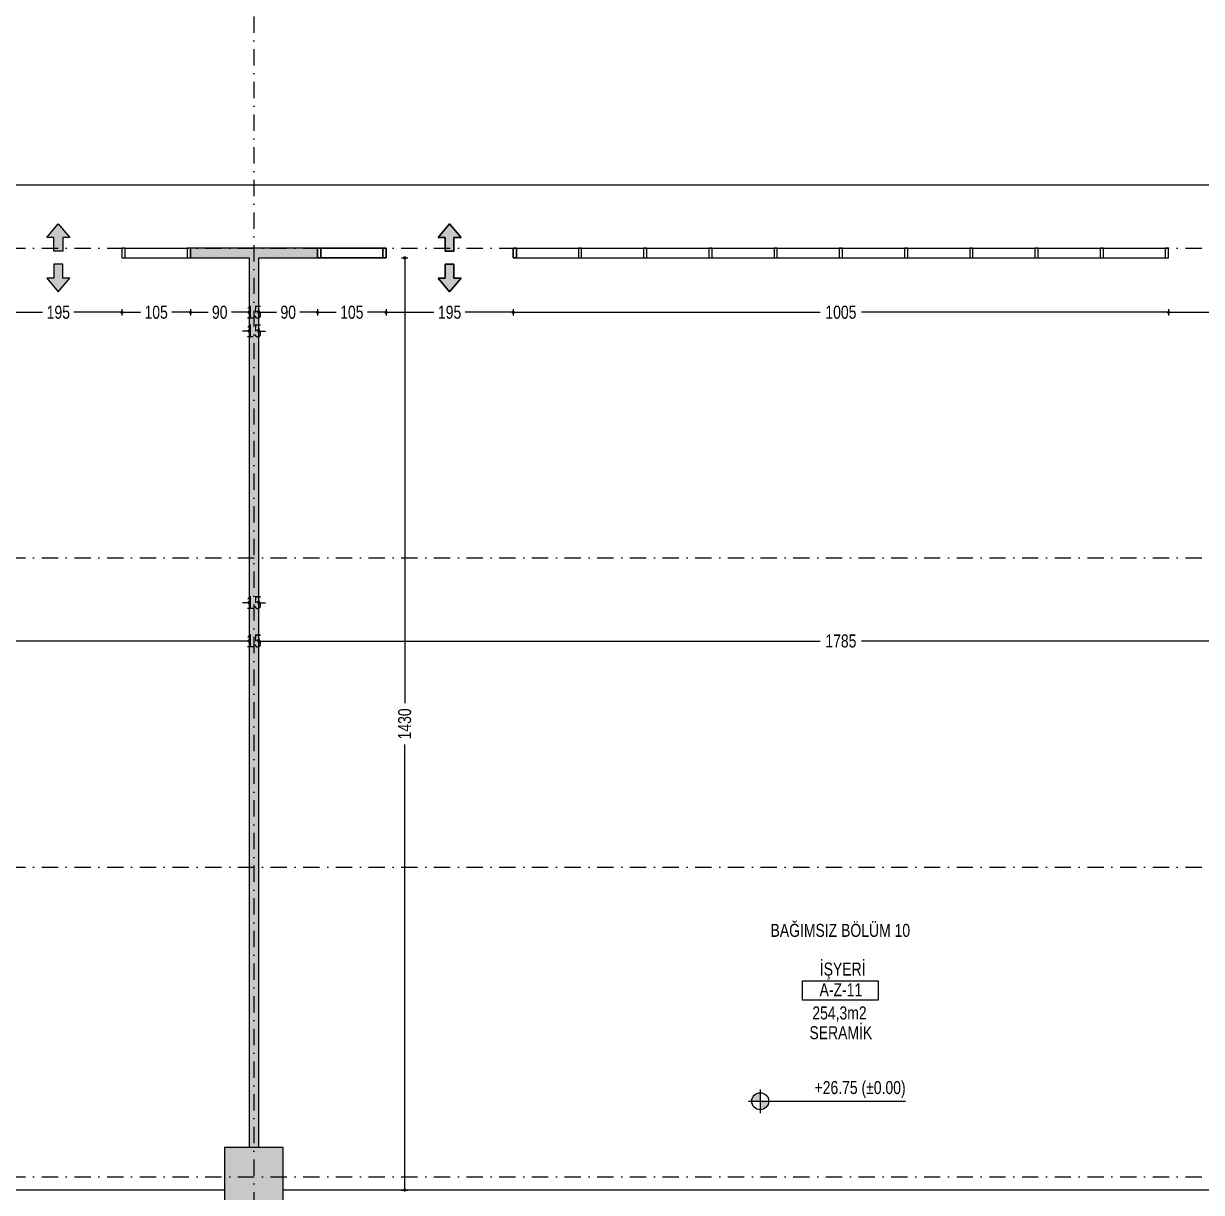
# Model space of a CAD drawing. Header units: centimetres. Extents: x 26569 to 160723, y -3143 to 14565.
# Drawn here: x 66726 to 68532, y 1540 to 3333 of the extents above; entities that cross this region are included whole.
import ezdxf
from ezdxf.enums import TextEntityAlignment as Align

# ---------------------------------------------------------------- set-up
doc = ezdxf.new("R2010")
doc.units = ezdxf.units.CM
doc.header["$LTSCALE"] = 100
doc.linetypes.add('DASHDOT2', pattern=[0.5, 0.25, -0.125, 0, -0.125])
for name, color, linetype in [('A-ANNO-DIMS', 187, 'Continuous'), ('A-ANNO-GRID', 155, 'DASHDOT2'), ('A-ANNO-IDEN', 50, 'Continuous'), ('A-ANNO-TEXT', 50, 'Continuous'), ('A-ELEV-01', 255, 'Continuous'), ('A-GLAZ-FRME', 12, 'Continuous'), ('A-GLAZ-FULL', 130, 'Continuous'), ('A-GLAZ-SILL', 8, 'Continuous'), ('A-WALL', 134, 'Continuous'), ('A-WALL-HTCH', 8, 'Continuous'), ('S-CONC', 5, 'Continuous'), ('S-HTCH', 8, 'Continuous')]:
    doc.layers.add(name, color=color, linetype=linetype)
doc.styles.add('Fields_100', font='act_simplex.shx', dxfattribs={"width": 0.8, "height": 20})
doc.dimstyles.new('FIELDS_100', dxfattribs={"dimscale": 0, "dimtxt": 20, "dimasz": 5, "dimexe": 5, "dimexo": 5, "dimgap": 5, "dimtad": 0, "dimdec": 0, "dimzin": 0, "dimdsep": 46, "dimtxsty": 'Fields_100', "dimblk": 'DOT', "dimcen": 0.09, "dimclrt": 50, "dimadec": 0, "dimazin": 0, "dimtfac": 1, "dimtdec": 0, "dimtix": 1, "dimtofl": 0, "dimtmove": 1, "dimatfit": 3, "dimfxl": 5, "dimfxlon": 1, "dimtolj": 1, "dimtzin": 0, "dimarcsym": 0})

# ---------------------------------------------------------------- blocks, each defined once
blk = doc.blocks.new('Mahal kutusu_100')
at = {"color": 0}
blk.add_lwpolyline([(-58, 30), (58, 30), (58, 0), (-58, 0)], close=True, dxfattribs=at)
at = {"color": 0, "style": 'Fields_100', "width": 0.8}
for tag, p in [('MAHAL', (3.6, 37.9)), ('KOD', (0.9, 6.2)), ('ALAN', (-1.3, -29.4)), ('KAPLAMA', (0.8, -59.7))]:
    blk.add_attdef(tag, text='', height=20, dxfattribs=at).set_placement(p, align=Align.CENTER)
blk = doc.blocks.new('_Dot')
at = {"color": 0, "linetype": 'ByBlock', "lineweight": -2}
blk.add_line((-0.5, 0), (-1, 0), dxfattribs=at)
at = {"color": 0, "linetype": 'ByBlock', "const_width": 0.5}
blk.add_lwpolyline([(-0.25, 0, 1), (0.25, 0, 1)], format="xyb", close=True, dxfattribs=at)
blk = doc.blocks.new('*D386')
at = {"layer": 'A-ANNO-DIMS', "color": 0, "lineweight": -2, "transparency": 16777216}
for p, q in [((67067, 2861.3), (67062, 2861.3)), ((67072, 2866.3), (67072, 2856.3)), ((67087, 2866.3), (67087, 2856.3)), ((67092, 2861.3), (67097, 2861.3))]:
    blk.add_line(p, q, dxfattribs=at)
at = {"layer": 'DEFPOINTS', "color": 0, "transparency": 16777216}
for p in [(67072, 2973.6), (67087, 2973.6), (67087, 2861.3)]:
    blk.add_point(p, dxfattribs=at)
at = {"layer": 'A-ANNO-DIMS', "color": 0, "lineweight": -2, "transparency": 16777216, "xscale": 5, "yscale": 5, "zscale": 5}
blk.add_blockref('_Dot', (67072, 2861.3), dxfattribs=at)
at = {"layer": 'A-ANNO-DIMS', "color": 0, "lineweight": -2, "transparency": 16777216, "xscale": 5, "yscale": 5, "zscale": 5, "rotation": 180}
blk.add_blockref('_Dot', (67087, 2861.3), dxfattribs=at)
at = {"layer": 'A-ANNO-DIMS', "color": 50, "transparency": 16777216, "insert": (67079.5, 2861.3), "char_height": 20, "attachment_point": 5, "style": 'Fields_100'}
blk.add_mtext('\\A1;15', dxfattribs=at)
blk = doc.blocks.new('*D149')
at = {"layer": 'A-ANNO-DIMS', "color": 0, "lineweight": -2, "transparency": 16777216}
for p, q in [((67305.6, 2973.6), (67315.6, 2973.6)), ((67310.6, 2968.6), (67310.6, 2290.3)), ((67310.6, 1548.6), (67310.6, 2226.9)), ((67305.6, 1543.6), (67315.6, 1543.6))]:
    blk.add_line(p, q, dxfattribs=at)
at = {"layer": 'DEFPOINTS', "color": 0, "transparency": 16777216}
for p in [(67087, 2973.6), (67310.6, 2973.6), (67087, 1543.6)]:
    blk.add_point(p, dxfattribs=at)
at = {"layer": 'A-ANNO-DIMS', "color": 0, "lineweight": -2, "transparency": 16777216, "xscale": 5, "yscale": 5, "zscale": 5}
for p, rotation in [((67310.6, 2973.6), 90), ((67310.6, 1543.6), 270)]:
    blk.add_blockref('_Dot', p, dxfattribs=dict(at, rotation=rotation))
at = {"layer": 'A-ANNO-DIMS', "color": 50, "transparency": 16777216, "insert": (67310.6, 2258.6), "char_height": 20, "attachment_point": 5, "rotation": 90, "style": 'Fields_100'}
blk.add_mtext('\\A1;1430', dxfattribs=at)
blk = doc.blocks.new('*D374')
at = {"layer": 'A-ANNO-DIMS', "color": 0, "lineweight": -2, "transparency": 16777216}
for p, q in [((58072, 3079.9), (58072, 3089.9)), ((70699.5, 3079.9), (70699.5, 3089.9)), ((58077, 3084.9), (64346.4, 3084.9)), ((70694.5, 3084.9), (64425, 3084.9))]:
    blk.add_line(p, q, dxfattribs=at)
at = {"layer": 'DEFPOINTS', "color": 0, "transparency": 16777216}
for p in [(70699.5, 3084.9), (58072, 2988.6), (70699.5, 2988.6)]:
    blk.add_point(p, dxfattribs=at)
at = {"layer": 'A-ANNO-DIMS', "color": 0, "lineweight": -2, "transparency": 16777216, "xscale": 5, "yscale": 5, "zscale": 5, "rotation": 180}
blk.add_blockref('_Dot', (58072, 3084.9), dxfattribs=at)
at = {"layer": 'A-ANNO-DIMS', "color": 0, "lineweight": -2, "transparency": 16777216, "xscale": 5, "yscale": 5, "zscale": 5}
blk.add_blockref('_Dot', (70699.5, 3084.9), dxfattribs=at)
at = {"layer": 'A-ANNO-DIMS', "color": 50, "transparency": 16777216, "insert": (64385.7, 3084.9), "char_height": 20, "attachment_point": 5, "style": 'Fields_100'}
blk.add_mtext('\\A1;12628', dxfattribs=at)
blk = doc.blocks.new('*D313')
at = {"layer": 'A-ANNO-DIMS', "color": 0, "lineweight": -2, "transparency": 16777216}
for p, q in [((65354.5, 1514.5), (65354.5, 1504.5)), ((65359.5, 1509.5), (66183.1, 1509.5)), ((67067, 1509.5), (66243.4, 1509.5)), ((67072, 1514.5), (67072, 1504.5))]:
    blk.add_line(p, q, dxfattribs=at)
at = {"layer": 'DEFPOINTS', "color": 0, "transparency": 16777216}
for p in [(67072, 2973.6), (65354.5, 1593.6), (67072, 1509.5)]:
    blk.add_point(p, dxfattribs=at)
at = {"layer": 'A-ANNO-DIMS', "color": 0, "lineweight": -2, "transparency": 16777216, "xscale": 5, "yscale": 5, "zscale": 5, "rotation": 180}
blk.add_blockref('_Dot', (65354.5, 1509.5), dxfattribs=at)
at = {"layer": 'A-ANNO-DIMS', "color": 0, "lineweight": -2, "transparency": 16777216, "xscale": 5, "yscale": 5, "zscale": 5}
blk.add_blockref('_Dot', (67072, 1509.5), dxfattribs=at)
at = {"layer": 'A-ANNO-DIMS', "color": 50, "transparency": 16777216, "insert": (66213.2, 1509.5), "char_height": 20, "attachment_point": 5, "style": 'Fields_100'}
blk.add_mtext('\\A1;1718', dxfattribs=at)
blk = doc.blocks.new('*D82')
at = {"layer": 'A-ANNO-DIMS', "color": 0, "lineweight": -2, "transparency": 16777216}
for p, q in [((67067, 2444.5), (67062, 2444.5)), ((67072, 2449.5), (67072, 2439.5)), ((67087, 2449.5), (67087, 2439.5)), ((67092, 2444.5), (67097, 2444.5))]:
    blk.add_line(p, q, dxfattribs=at)
at = {"layer": 'DEFPOINTS', "color": 0, "transparency": 16777216}
for p in [(67072, 2973.6), (67087, 2973.6), (67087, 2444.5)]:
    blk.add_point(p, dxfattribs=at)
at = {"layer": 'A-ANNO-DIMS', "color": 0, "lineweight": -2, "transparency": 16777216, "xscale": 5, "yscale": 5, "zscale": 5}
blk.add_blockref('_Dot', (67072, 2444.5), dxfattribs=at)
at = {"layer": 'A-ANNO-DIMS', "color": 0, "lineweight": -2, "transparency": 16777216, "xscale": 5, "yscale": 5, "zscale": 5, "rotation": 180}
blk.add_blockref('_Dot', (67087, 2444.5), dxfattribs=at)
at = {"layer": 'A-ANNO-DIMS', "color": 50, "transparency": 16777216, "insert": (67079.5, 2444.5), "char_height": 20, "attachment_point": 5, "style": 'Fields_100'}
blk.add_mtext('\\A1;15', dxfattribs=at)
blk = doc.blocks.new('*D98')
at = {"layer": 'A-ANNO-DIMS', "color": 0, "lineweight": -2, "transparency": 16777216}
for p, q in [((65287, 2390.7), (65287, 2380.7)), ((65292, 2385.7), (66147.8, 2385.7)), ((67067, 2385.7), (66211.1, 2385.7)), ((67072, 2390.7), (67072, 2380.7))]:
    blk.add_line(p, q, dxfattribs=at)
at = {"layer": 'DEFPOINTS', "color": 0, "transparency": 16777216}
for p in [(67072, 2973.6), (65287, 2528.6), (67072, 2385.7)]:
    blk.add_point(p, dxfattribs=at)
at = {"layer": 'A-ANNO-DIMS', "color": 0, "lineweight": -2, "transparency": 16777216, "xscale": 5, "yscale": 5, "zscale": 5, "rotation": 180}
blk.add_blockref('_Dot', (65287, 2385.7), dxfattribs=at)
at = {"layer": 'A-ANNO-DIMS', "color": 0, "lineweight": -2, "transparency": 16777216, "xscale": 5, "yscale": 5, "zscale": 5}
blk.add_blockref('_Dot', (67072, 2385.7), dxfattribs=at)
at = {"layer": 'A-ANNO-DIMS', "color": 50, "transparency": 16777216, "insert": (66179.5, 2385.7), "char_height": 20, "attachment_point": 5, "style": 'Fields_100'}
blk.add_mtext('\\A1;1785', dxfattribs=at)
blk = doc.blocks.new('*D99')
at = {"layer": 'A-ANNO-DIMS', "color": 0, "lineweight": -2, "transparency": 16777216}
for p, q in [((67067, 2385.7), (67062, 2385.7)), ((67072, 2390.7), (67072, 2380.7)), ((67087, 2390.7), (67087, 2380.7)), ((67092, 2385.7), (67097, 2385.7))]:
    blk.add_line(p, q, dxfattribs=at)
at = {"layer": 'DEFPOINTS', "color": 0, "transparency": 16777216}
for p in [(67072, 2973.6), (67087, 2973.6), (67087, 2385.7)]:
    blk.add_point(p, dxfattribs=at)
at = {"layer": 'A-ANNO-DIMS', "color": 0, "lineweight": -2, "transparency": 16777216, "xscale": 5, "yscale": 5, "zscale": 5}
blk.add_blockref('_Dot', (67072, 2385.7), dxfattribs=at)
at = {"layer": 'A-ANNO-DIMS', "color": 0, "lineweight": -2, "transparency": 16777216, "xscale": 5, "yscale": 5, "zscale": 5, "rotation": 180}
blk.add_blockref('_Dot', (67087, 2385.7), dxfattribs=at)
at = {"layer": 'A-ANNO-DIMS', "color": 50, "transparency": 16777216, "insert": (67079.5, 2385.7), "char_height": 20, "attachment_point": 5, "style": 'Fields_100'}
blk.add_mtext('\\A1;15', dxfattribs=at)
blk = doc.blocks.new('*D100')
at = {"layer": 'A-ANNO-DIMS', "color": 0, "lineweight": -2, "transparency": 16777216}
for p, q in [((67087, 2390.7), (67087, 2380.7)), ((67092, 2385.7), (67947.8, 2385.7)), ((68867, 2385.7), (68011.1, 2385.7)), ((68872, 2390.7), (68872, 2380.7))]:
    blk.add_line(p, q, dxfattribs=at)
at = {"layer": 'DEFPOINTS', "color": 0, "transparency": 16777216}
for p in [(67087, 2973.6), (68872, 2528.6), (68872, 2385.7)]:
    blk.add_point(p, dxfattribs=at)
at = {"layer": 'A-ANNO-DIMS', "color": 0, "lineweight": -2, "transparency": 16777216, "xscale": 5, "yscale": 5, "zscale": 5, "rotation": 180}
blk.add_blockref('_Dot', (67087, 2385.7), dxfattribs=at)
at = {"layer": 'A-ANNO-DIMS', "color": 0, "lineweight": -2, "transparency": 16777216, "xscale": 5, "yscale": 5, "zscale": 5}
blk.add_blockref('_Dot', (68872, 2385.7), dxfattribs=at)
at = {"layer": 'A-ANNO-DIMS', "color": 50, "transparency": 16777216, "insert": (67979.5, 2385.7), "char_height": 20, "attachment_point": 5, "style": 'Fields_100'}
blk.add_mtext('\\A1;1785', dxfattribs=at)
blk = doc.blocks.new('*D281')
at = {"layer": 'A-ANNO-DIMS', "color": 0, "lineweight": -2, "transparency": 16777216}
for p, q in [((66682, 2895), (66682, 2885)), ((66687, 2890), (66755.4, 2890)), ((66872, 2890), (66803.5, 2890)), ((66877, 2895), (66877, 2885))]:
    blk.add_line(p, q, dxfattribs=at)
at = {"layer": 'DEFPOINTS', "color": 0, "transparency": 16777216}
for p in [(66682, 2973.6), (66877, 2973.6), (66877, 2890)]:
    blk.add_point(p, dxfattribs=at)
at = {"layer": 'A-ANNO-DIMS', "color": 0, "lineweight": -2, "transparency": 16777216, "xscale": 5, "yscale": 5, "zscale": 5, "rotation": 180}
blk.add_blockref('_Dot', (66682, 2890), dxfattribs=at)
at = {"layer": 'A-ANNO-DIMS', "color": 0, "lineweight": -2, "transparency": 16777216, "xscale": 5, "yscale": 5, "zscale": 5}
blk.add_blockref('_Dot', (66877, 2890), dxfattribs=at)
at = {"layer": 'A-ANNO-DIMS', "color": 50, "transparency": 16777216, "insert": (66779.5, 2890), "char_height": 20, "attachment_point": 5, "style": 'Fields_100'}
blk.add_mtext('\\A1;195', dxfattribs=at)
blk = doc.blocks.new('*D282')
at = {"layer": 'A-ANNO-DIMS', "color": 0, "lineweight": -2, "transparency": 16777216}
for p, q in [((66877, 2895), (66877, 2885)), ((66882, 2890), (66905.4, 2890)), ((66977, 2890), (66953.5, 2890)), ((66982, 2895), (66982, 2885))]:
    blk.add_line(p, q, dxfattribs=at)
at = {"layer": 'DEFPOINTS', "color": 0, "transparency": 16777216}
for p in [(66877, 2973.6), (66982, 2973.6), (66982, 2890)]:
    blk.add_point(p, dxfattribs=at)
at = {"layer": 'A-ANNO-DIMS', "color": 0, "lineweight": -2, "transparency": 16777216, "xscale": 5, "yscale": 5, "zscale": 5, "rotation": 180}
blk.add_blockref('_Dot', (66877, 2890), dxfattribs=at)
at = {"layer": 'A-ANNO-DIMS', "color": 0, "lineweight": -2, "transparency": 16777216, "xscale": 5, "yscale": 5, "zscale": 5}
blk.add_blockref('_Dot', (66982, 2890), dxfattribs=at)
at = {"layer": 'A-ANNO-DIMS', "color": 50, "transparency": 16777216, "insert": (66929.5, 2890), "char_height": 20, "attachment_point": 5, "style": 'Fields_100'}
blk.add_mtext('\\A1;105', dxfattribs=at)
blk = doc.blocks.new('*D283')
at = {"layer": 'A-ANNO-DIMS', "color": 0, "lineweight": -2, "transparency": 16777216}
for p, q in [((66982, 2895), (66982, 2885)), ((66987, 2890), (67009, 2890)), ((67067, 2890), (67044.9, 2890)), ((67072, 2895), (67072, 2885))]:
    blk.add_line(p, q, dxfattribs=at)
at = {"layer": 'DEFPOINTS', "color": 0, "transparency": 16777216}
for p in [(66982, 2973.6), (67072, 2973.6), (67072, 2890)]:
    blk.add_point(p, dxfattribs=at)
at = {"layer": 'A-ANNO-DIMS', "color": 0, "lineweight": -2, "transparency": 16777216, "xscale": 5, "yscale": 5, "zscale": 5, "rotation": 180}
blk.add_blockref('_Dot', (66982, 2890), dxfattribs=at)
at = {"layer": 'A-ANNO-DIMS', "color": 0, "lineweight": -2, "transparency": 16777216, "xscale": 5, "yscale": 5, "zscale": 5}
blk.add_blockref('_Dot', (67072, 2890), dxfattribs=at)
at = {"layer": 'A-ANNO-DIMS', "color": 50, "transparency": 16777216, "insert": (67027, 2890), "char_height": 20, "attachment_point": 5, "style": 'Fields_100'}
blk.add_mtext('\\A1;90', dxfattribs=at)
blk = doc.blocks.new('*D284')
at = {"layer": 'A-ANNO-DIMS', "color": 0, "lineweight": -2, "transparency": 16777216}
for p, q in [((67067, 2890), (67062, 2890)), ((67072, 2895), (67072, 2885)), ((67087, 2895), (67087, 2885)), ((67092, 2890), (67097, 2890))]:
    blk.add_line(p, q, dxfattribs=at)
at = {"layer": 'DEFPOINTS', "color": 0, "transparency": 16777216}
for p in [(67072, 2973.6), (67087, 2973.6), (67087, 2890)]:
    blk.add_point(p, dxfattribs=at)
at = {"layer": 'A-ANNO-DIMS', "color": 0, "lineweight": -2, "transparency": 16777216, "xscale": 5, "yscale": 5, "zscale": 5}
blk.add_blockref('_Dot', (67072, 2890), dxfattribs=at)
at = {"layer": 'A-ANNO-DIMS', "color": 0, "lineweight": -2, "transparency": 16777216, "xscale": 5, "yscale": 5, "zscale": 5, "rotation": 180}
blk.add_blockref('_Dot', (67087, 2890), dxfattribs=at)
at = {"layer": 'A-ANNO-DIMS', "color": 50, "transparency": 16777216, "insert": (67079.5, 2890), "char_height": 20, "attachment_point": 5, "style": 'Fields_100'}
blk.add_mtext('\\A1;15', dxfattribs=at)
blk = doc.blocks.new('*D285')
at = {"layer": 'A-ANNO-DIMS', "color": 0, "lineweight": -2, "transparency": 16777216}
for p, q in [((67087, 2895), (67087, 2885)), ((67092, 2890), (67114, 2890)), ((67172, 2890), (67149.9, 2890)), ((67177, 2895), (67177, 2885))]:
    blk.add_line(p, q, dxfattribs=at)
at = {"layer": 'DEFPOINTS', "color": 0, "transparency": 16777216}
for p in [(67087, 2973.6), (67177, 2973.6), (67177, 2890)]:
    blk.add_point(p, dxfattribs=at)
at = {"layer": 'A-ANNO-DIMS', "color": 0, "lineweight": -2, "transparency": 16777216, "xscale": 5, "yscale": 5, "zscale": 5, "rotation": 180}
blk.add_blockref('_Dot', (67087, 2890), dxfattribs=at)
at = {"layer": 'A-ANNO-DIMS', "color": 0, "lineweight": -2, "transparency": 16777216, "xscale": 5, "yscale": 5, "zscale": 5}
blk.add_blockref('_Dot', (67177, 2890), dxfattribs=at)
at = {"layer": 'A-ANNO-DIMS', "color": 50, "transparency": 16777216, "insert": (67132, 2890), "char_height": 20, "attachment_point": 5, "style": 'Fields_100'}
blk.add_mtext('\\A1;90', dxfattribs=at)
blk = doc.blocks.new('*D286')
at = {"layer": 'A-ANNO-DIMS', "color": 0, "lineweight": -2, "transparency": 16777216}
for p, q in [((67177, 2895), (67177, 2885)), ((67182, 2890), (67205.4, 2890)), ((67277, 2890), (67253.5, 2890)), ((67282, 2895), (67282, 2885))]:
    blk.add_line(p, q, dxfattribs=at)
at = {"layer": 'DEFPOINTS', "color": 0, "transparency": 16777216}
for p in [(67177, 2973.6), (67282, 2973.6), (67282, 2890)]:
    blk.add_point(p, dxfattribs=at)
at = {"layer": 'A-ANNO-DIMS', "color": 0, "lineweight": -2, "transparency": 16777216, "xscale": 5, "yscale": 5, "zscale": 5, "rotation": 180}
blk.add_blockref('_Dot', (67177, 2890), dxfattribs=at)
at = {"layer": 'A-ANNO-DIMS', "color": 0, "lineweight": -2, "transparency": 16777216, "xscale": 5, "yscale": 5, "zscale": 5}
blk.add_blockref('_Dot', (67282, 2890), dxfattribs=at)
at = {"layer": 'A-ANNO-DIMS', "color": 50, "transparency": 16777216, "insert": (67229.5, 2890), "char_height": 20, "attachment_point": 5, "style": 'Fields_100'}
blk.add_mtext('\\A1;105', dxfattribs=at)
blk = doc.blocks.new('*D287')
at = {"layer": 'A-ANNO-DIMS', "color": 0, "lineweight": -2, "transparency": 16777216}
for p, q in [((67282, 2895), (67282, 2885)), ((67287, 2890), (67355.4, 2890)), ((67472, 2890), (67403.5, 2890)), ((67477, 2895), (67477, 2885))]:
    blk.add_line(p, q, dxfattribs=at)
at = {"layer": 'DEFPOINTS', "color": 0, "transparency": 16777216}
for p in [(67282, 2973.6), (67477, 2973.6), (67477, 2890)]:
    blk.add_point(p, dxfattribs=at)
at = {"layer": 'A-ANNO-DIMS', "color": 0, "lineweight": -2, "transparency": 16777216, "xscale": 5, "yscale": 5, "zscale": 5, "rotation": 180}
blk.add_blockref('_Dot', (67282, 2890), dxfattribs=at)
at = {"layer": 'A-ANNO-DIMS', "color": 0, "lineweight": -2, "transparency": 16777216, "xscale": 5, "yscale": 5, "zscale": 5}
blk.add_blockref('_Dot', (67477, 2890), dxfattribs=at)
at = {"layer": 'A-ANNO-DIMS', "color": 50, "transparency": 16777216, "insert": (67379.5, 2890), "char_height": 20, "attachment_point": 5, "style": 'Fields_100'}
blk.add_mtext('\\A1;195', dxfattribs=at)
blk = doc.blocks.new('*D288')
at = {"layer": 'A-ANNO-DIMS', "color": 0, "lineweight": -2, "transparency": 16777216}
for p, q in [((67477, 2895), (67477, 2885)), ((67482, 2890), (67947.8, 2890)), ((68477, 2890), (68011.1, 2890)), ((68482, 2895), (68482, 2885))]:
    blk.add_line(p, q, dxfattribs=at)
at = {"layer": 'DEFPOINTS', "color": 0, "transparency": 16777216}
for p in [(67477, 2973.6), (68482, 2973.6), (68482, 2890)]:
    blk.add_point(p, dxfattribs=at)
at = {"layer": 'A-ANNO-DIMS', "color": 0, "lineweight": -2, "transparency": 16777216, "xscale": 5, "yscale": 5, "zscale": 5, "rotation": 180}
blk.add_blockref('_Dot', (67477, 2890), dxfattribs=at)
at = {"layer": 'A-ANNO-DIMS', "color": 0, "lineweight": -2, "transparency": 16777216, "xscale": 5, "yscale": 5, "zscale": 5}
blk.add_blockref('_Dot', (68482, 2890), dxfattribs=at)
at = {"layer": 'A-ANNO-DIMS', "color": 50, "transparency": 16777216, "insert": (67979.5, 2890), "char_height": 20, "attachment_point": 5, "style": 'Fields_100'}
blk.add_mtext('\\A1;1005', dxfattribs=at)
blk = doc.blocks.new('*D289')
at = {"layer": 'A-ANNO-DIMS', "color": 0, "lineweight": -2, "transparency": 16777216}
for p, q in [((68482, 2895), (68482, 2885)), ((68487, 2890), (68555.4, 2890)), ((68672, 2890), (68603.5, 2890)), ((68677, 2895), (68677, 2885))]:
    blk.add_line(p, q, dxfattribs=at)
at = {"layer": 'DEFPOINTS', "color": 0, "transparency": 16777216}
for p in [(68482, 2973.6), (68677, 2973.6), (68677, 2890)]:
    blk.add_point(p, dxfattribs=at)
at = {"layer": 'A-ANNO-DIMS', "color": 0, "lineweight": -2, "transparency": 16777216, "xscale": 5, "yscale": 5, "zscale": 5, "rotation": 180}
blk.add_blockref('_Dot', (68482, 2890), dxfattribs=at)
at = {"layer": 'A-ANNO-DIMS', "color": 0, "lineweight": -2, "transparency": 16777216, "xscale": 5, "yscale": 5, "zscale": 5}
blk.add_blockref('_Dot', (68677, 2890), dxfattribs=at)
at = {"layer": 'A-ANNO-DIMS', "color": 50, "transparency": 16777216, "insert": (68579.5, 2890), "char_height": 20, "attachment_point": 5, "style": 'Fields_100'}
blk.add_mtext('\\A1;195', dxfattribs=at)

msp = doc.modelspace()

# ---------------------------------------------------------------- hatches: boundary and pattern name
at = {"layer": 'A-ANNO-DIMS'}
h = msp.add_hatch(color=256, dxfattribs=at)
h.paths.add_polyline_path([(67855.74, 1692.72, 0.4142136), (67842.74, 1679.72), (67855.74, 1679.72)])
h.paths.add_polyline_path([(67868.74, 1679.72), (67855.74, 1679.72), (67855.74, 1666.72, 0.4142136)])
at = {"layer": 'A-ANNO-TEXT'}
h = msp.add_hatch(color=256, dxfattribs=at)
h.dxf.hatch_style = 1
h.paths.add_polyline_path([(66779.48, 3025.89), (66797.18, 3004.74), (66786.21, 3004.74), (66786.21, 2983.59), (66772.74, 2983.59), (66772.74, 3004.74), (66761.77, 3004.74)])
h = msp.add_hatch(color=256, dxfattribs=at)
h.dxf.hatch_style = 1
h.paths.add_polyline_path([(67379.48, 3025.89), (67361.77, 3004.74), (67372.74, 3004.74), (67372.74, 2983.59), (67386.21, 2983.59), (67386.21, 3004.74), (67397.18, 3004.74)])
h = msp.add_hatch(color=256, dxfattribs=at)
h.dxf.hatch_style = 1
h.paths.add_polyline_path([(67379.48, 3025.89), (67397.18, 3004.74), (67386.21, 3004.74), (67386.21, 2983.59), (67372.74, 2983.59), (67372.74, 3004.74), (67361.77, 3004.74)])
h = msp.add_hatch(color=256, dxfattribs=at)
h.dxf.hatch_style = 1
h.paths.add_polyline_path([(66779.48, 2921.29), (66797.18, 2942.44), (66786.21, 2942.44), (66786.21, 2963.59), (66772.74, 2963.59), (66772.74, 2942.44), (66761.77, 2942.44)])
h = msp.add_hatch(color=256, dxfattribs=at)
h.dxf.hatch_style = 1
h.paths.add_polyline_path([(67379.48, 2921.29), (67361.77, 2942.44), (67372.74, 2942.44), (67372.74, 2963.59), (67386.21, 2963.59), (67386.21, 2942.44), (67397.18, 2942.44)])
h = msp.add_hatch(color=256, dxfattribs=at)
h.dxf.hatch_style = 1
h.paths.add_polyline_path([(67379.48, 2921.29), (67397.18, 2942.44), (67386.21, 2942.44), (67386.21, 2963.59), (67372.74, 2963.59), (67372.74, 2942.44), (67361.77, 2942.44)])
at = {"layer": 'A-WALL-HTCH'}
h = msp.add_hatch(dxfattribs=at)
h.set_pattern_fill('DASH', color=256)
h.set_pattern_definition([(0, (54444.2896, 54361.0323), (3.175, 3.175), [3.175, -3.175])])
h.paths.add_polyline_path([(67176.98, 2973.59), (67176.98, 2988.59), (66981.98, 2988.59), (66981.98, 2973.59), (67071.98, 2973.59), (67071.98, 1608.59), (67086.98, 1608.59), (67086.98, 2973.59)])
at = {"layer": 'S-HTCH'}
h = msp.add_hatch(dxfattribs=at)
h.set_pattern_fill('ANSI33', color=256)
h.set_pattern_definition([(45, (47244.2896, 5721.5606), (-4.490128, 4.490128), []), (45, (47248.78, 5721.5606), (-4.490128, 4.490128), [3.175, -1.5875])])
h.paths.add_polyline_path([(63434.48, 1518.59), (63524.48, 1518.59), (63524.48, 1608.59), (63434.48, 1608.59)])
h.paths.add_polyline_path([(63434.48, 7218.59), (63524.48, 7218.59), (63524.48, 7308.59), (63434.48, 7308.59)])
h.paths.add_polyline_path([(61634.48, 1518.59), (61724.48, 1518.59), (61724.48, 1608.59), (61634.48, 1608.59)])
h.paths.add_polyline_path([(58034.48, 1518.59), (58124.48, 1518.59), (58124.48, 1608.59), (58034.48, 1608.59)])
h.paths.add_polyline_path([(61634.48, 7218.59), (61724.48, 7218.59), (61724.48, 7308.59), (61634.48, 7308.59)])
h.paths.add_polyline_path([(58034.48, 7218.59), (58124.48, 7218.59), (58124.48, 7308.59), (58034.48, 7308.59)])
h.paths.add_polyline_path([(63434.48, 3418.59), (63524.48, 3418.59), (63524.48, 3508.59), (63434.48, 3508.59)])
h.paths.add_polyline_path([(63434.48, 5318.59), (63524.48, 5318.59), (63524.48, 5408.59), (63434.48, 5408.59)])
h.paths.add_polyline_path([(61634.48, 3418.59), (61724.48, 3418.59), (61724.48, 3508.59), (61634.48, 3508.59)])
h.paths.add_polyline_path([(58034.48, 3418.59), (58124.48, 3418.59), (58124.48, 3508.59), (58034.48, 3508.59)])
h.paths.add_polyline_path([(61634.48, 5318.59), (61724.48, 5318.59), (61724.48, 5408.59), (61634.48, 5408.59)])
h.paths.add_polyline_path([(58034.48, 5318.59), (58124.48, 5318.59), (58124.48, 5408.59), (58034.48, 5408.59)])
h.paths.add_polyline_path([(68834.48, 3418.59), (68924.48, 3418.59), (68924.48, 3508.59), (68834.48, 3508.59)])
h.paths.add_polyline_path([(68834.48, 5318.59), (68924.48, 5318.59), (68924.48, 5408.59), (68834.48, 5408.59)])
h.paths.add_polyline_path([(67034.48, 3418.59), (67124.48, 3418.59), (67124.48, 3508.59), (67034.48, 3508.59)])
h.paths.add_polyline_path([(67034.48, 5318.59), (67124.48, 5318.59), (67124.48, 5408.59), (67034.48, 5408.59)])
h.paths.add_polyline_path([(65234.48, 3418.59), (65324.48, 3418.59), (65324.48, 3508.59), (65234.48, 3508.59)])
h.paths.add_polyline_path([(65234.48, 5318.59), (65324.48, 5318.59), (65324.48, 5408.59), (65234.48, 5408.59)])
h.paths.add_polyline_path([(61534.48, 3418.59), (61624.48, 3418.59), (61624.48, 3508.59), (61534.48, 3508.59)])
h.paths.add_polyline_path([(61534.48, 5318.59), (61624.48, 5318.59), (61624.48, 5408.59), (61534.48, 5408.59)])
h.paths.add_polyline_path([(59834.48, 3418.59), (59924.48, 3418.59), (59924.48, 3508.59), (59834.48, 3508.59)])
h.paths.add_polyline_path([(59834.48, 5318.59), (59924.48, 5318.59), (59924.48, 5408.59), (59834.48, 5408.59)])
h.paths.add_polyline_path([(56234.48, 3418.59), (56324.48, 3418.59), (56324.48, 3508.59), (56234.48, 3508.59)])
h.paths.add_polyline_path([(56234.48, 5318.59), (56324.48, 5318.59), (56324.48, 5408.59), (56234.48, 5408.59)])
h.paths.add_polyline_path([(54434.48, 3418.59), (54524.48, 3418.59), (54524.48, 3508.59), (54434.48, 3508.59)])
h.paths.add_polyline_path([(54434.48, 5318.59), (54524.48, 5318.59), (54524.48, 5408.59), (54434.48, 5408.59)])
h.paths.add_polyline_path([(52634.48, 3418.59), (52724.48, 3418.59), (52724.48, 3508.59), (52634.48, 3508.59)])
h.paths.add_polyline_path([(52634.48, 5318.59), (52724.48, 5318.59), (52724.48, 5408.59), (52634.48, 5408.59)])
h.paths.add_polyline_path([(70634.48, 5318.59), (70724.48, 5318.59), (70724.48, 5408.59), (70634.48, 5408.59)])
h.paths.add_polyline_path([(70634.48, 3418.59), (70724.48, 3418.59), (70724.48, 3508.59), (70634.48, 3508.59)])
h.paths.add_polyline_path([(70634.48, 1518.59), (70724.48, 1518.59), (70724.48, 1608.59), (70634.48, 1608.59)])
h.paths.add_polyline_path([(68834.48, 1518.59), (68924.48, 1518.59), (68924.48, 1608.59), (68834.48, 1608.59)])
h.paths.add_polyline_path([(67034.48, 1518.59), (67124.48, 1518.59), (67124.48, 1608.59), (67034.48, 1608.59)])
h.paths.add_polyline_path([(65234.48, 1518.59), (65324.48, 1518.59), (65324.48, 1608.59), (65234.48, 1608.59)])
h.paths.add_polyline_path([(61534.48, 1518.59), (61624.48, 1518.59), (61624.48, 1608.59), (61534.48, 1608.59)])
h.paths.add_polyline_path([(59834.48, 1518.59), (59924.48, 1518.59), (59924.48, 1608.59), (59834.48, 1608.59)])
h.paths.add_polyline_path([(56234.48, 1518.59), (56324.48, 1518.59), (56324.48, 1608.59), (56234.48, 1608.59)])
h.paths.add_polyline_path([(54434.48, 1518.59), (54524.48, 1518.59), (54524.48, 1608.59), (54434.48, 1608.59)])
h.paths.add_polyline_path([(52634.48, 1518.59), (52724.48, 1518.59), (52724.48, 1608.59), (52634.48, 1608.59)])
h.paths.add_polyline_path([(70634.48, 7218.59), (70724.48, 7218.59), (70724.48, 7308.59), (70634.48, 7308.59)])
h.paths.add_polyline_path([(68834.48, 7218.59), (68924.48, 7218.59), (68924.48, 7308.59), (68834.48, 7308.59)])
h.paths.add_polyline_path([(67034.48, 7218.59), (67124.48, 7218.59), (67124.48, 7308.59), (67034.48, 7308.59)])
h.paths.add_polyline_path([(65234.48, 7218.59), (65324.48, 7218.59), (65324.48, 7308.59), (65234.48, 7308.59)])
h.paths.add_polyline_path([(61534.48, 7218.59), (61624.48, 7218.59), (61624.48, 7308.59), (61534.48, 7308.59)])
h.paths.add_polyline_path([(59834.48, 7218.59), (59924.48, 7218.59), (59924.48, 7308.59), (59834.48, 7308.59)])
h.paths.add_polyline_path([(56234.48, 7218.59), (56324.48, 7218.59), (56324.48, 7308.59), (56234.48, 7308.59)])
h.paths.add_polyline_path([(54434.48, 7218.59), (54524.48, 7218.59), (54524.48, 7308.59), (54434.48, 7308.59)])
h.paths.add_polyline_path([(52634.48, 7218.59), (52724.48, 7218.59), (52724.48, 7308.59), (52634.48, 7308.59)])

# ---------------------------------------------------------------- linework, layer by layer
at = {"layer": 'A-ANNO-DIMS'}
for p, q in [((67855.74, 1697.72), (67855.74, 1661.72)), ((67837.74, 1679.72), (68078.74, 1679.72))]:
    msp.add_line(p, q, dxfattribs=at)
msp.add_circle((67855.74, 1679.72), 13, dxfattribs=at)
at = {"layer": 'A-ANNO-GRID'}
for p, q in [((67079.48, 8203.59), (67079.48, 1408.59)), ((49419.63, 2988.59), (71224.48, 2988.59)), ((49419.63, 2513.59), (71224.48, 2513.59)), ((49419.63, 2038.59), (71224.48, 2038.59)), ((49419.63, 1563.59), (71224.48, 1563.59))]:
    msp.add_line(p, q, dxfattribs=at)
at = {"layer": 'A-ANNO-TEXT'}
for points in [[(66779.48, 3025.89), (66797.18, 3004.74), (66786.21, 3004.74), (66786.21, 2983.59), (66772.74, 2983.59), (66772.74, 3004.74), (66761.77, 3004.74)], [(67379.48, 3025.89), (67361.77, 3004.74), (67372.74, 3004.74), (67372.74, 2983.59), (67386.21, 2983.59), (67386.21, 3004.74), (67397.18, 3004.74)], [(67379.48, 3025.89), (67397.18, 3004.74), (67386.21, 3004.74), (67386.21, 2983.59), (67372.74, 2983.59), (67372.74, 3004.74), (67361.77, 3004.74)], [(66779.48, 2921.29), (66797.18, 2942.44), (66786.21, 2942.44), (66786.21, 2963.59), (66772.74, 2963.59), (66772.74, 2942.44), (66761.77, 2942.44)], [(67379.48, 2921.29), (67361.77, 2942.44), (67372.74, 2942.44), (67372.74, 2963.59), (67386.21, 2963.59), (67386.21, 2942.44), (67397.18, 2942.44)], [(67379.48, 2921.29), (67397.18, 2942.44), (67386.21, 2942.44), (67386.21, 2963.59), (67372.74, 2963.59), (67372.74, 2942.44), (67361.77, 2942.44)]]:
    msp.add_lwpolyline(points, close=True, dxfattribs=at)
at = {"layer": 'A-ELEV-01'}
for p, q in [((67034.48, 1543.59), (65324.48, 1543.59)), ((68834.48, 1543.59), (67124.48, 1543.59))]:
    msp.add_line(p, q, dxfattribs=at)
at = {"layer": 'A-GLAZ-FRME'}
for points in [[(66876.98, 2973.59), (66881.98, 2973.59), (66881.98, 2988.59), (66876.98, 2988.59)], [(66976.98, 2973.59), (66981.98, 2973.59), (66981.98, 2988.59), (66976.98, 2988.59)], [(67181.98, 2973.59), (67176.98, 2973.59), (67176.98, 2988.59), (67181.98, 2988.59)], [(67176.98, 2973.59), (67181.98, 2973.59), (67181.98, 2988.59), (67176.98, 2988.59)], [(67281.98, 2973.59), (67276.98, 2973.59), (67276.98, 2988.59), (67281.98, 2988.59)], [(67276.98, 2973.59), (67281.98, 2973.59), (67281.98, 2988.59), (67276.98, 2988.59)], [(67481.98, 2973.59), (67476.98, 2973.59), (67476.98, 2988.59), (67481.98, 2988.59)], [(67476.98, 2973.59), (67481.98, 2973.59), (67481.98, 2988.59), (67476.98, 2988.59)], [(67576.98, 2973.59), (67581.98, 2973.59), (67581.98, 2988.59), (67576.98, 2988.59)], [(67676.98, 2973.59), (67681.98, 2973.59), (67681.98, 2988.59), (67676.98, 2988.59)], [(67776.98, 2973.59), (67781.98, 2973.59), (67781.98, 2988.59), (67776.98, 2988.59)], [(67876.98, 2973.59), (67881.98, 2973.59), (67881.98, 2988.59), (67876.98, 2988.59)], [(67976.98, 2973.59), (67981.98, 2973.59), (67981.98, 2988.59), (67976.98, 2988.59)], [(68076.98, 2973.59), (68081.98, 2973.59), (68081.98, 2988.59), (68076.98, 2988.59)], [(68176.98, 2973.59), (68181.98, 2973.59), (68181.98, 2988.59), (68176.98, 2988.59)], [(68276.98, 2973.59), (68281.98, 2973.59), (68281.98, 2988.59), (68276.98, 2988.59)], [(68376.98, 2973.59), (68381.98, 2973.59), (68381.98, 2988.59), (68376.98, 2988.59)], [(68476.98, 2973.59), (68481.98, 2973.59), (68481.98, 2988.59), (68476.98, 2988.59)]]:
    msp.add_lwpolyline(points, close=True, dxfattribs=at)
at = {"layer": 'A-GLAZ-FULL'}
for p, q in [((66881.98, 2988.59), (66976.98, 2988.59)), ((67276.98, 2988.59), (67181.98, 2988.59)), ((67481.98, 2988.59), (67576.98, 2988.59)), ((67581.98, 2988.59), (67676.98, 2988.59)), ((67681.98, 2988.59), (67776.98, 2988.59)), ((67781.98, 2988.59), (67876.98, 2988.59)), ((67881.98, 2988.59), (67976.98, 2988.59)), ((67981.98, 2988.59), (68076.98, 2988.59)), ((68081.98, 2988.59), (68176.98, 2988.59)), ((68181.98, 2988.59), (68276.98, 2988.59)), ((68281.98, 2988.59), (68376.98, 2988.59)), ((68381.98, 2988.59), (68476.98, 2988.59))]:
    msp.add_line(p, q, dxfattribs=at)
msp.add_lwpolyline([(67181.98, 2988.59), (67276.98, 2988.59)], dxfattribs=at)
at = {"layer": 'A-GLAZ-SILL'}
for p, q in [((66881.98, 2973.59), (66976.98, 2973.59)), ((67276.98, 2973.59), (67181.98, 2973.59)), ((67181.98, 2973.59), (67276.98, 2973.59)), ((67481.98, 2973.59), (67576.98, 2973.59)), ((67581.98, 2973.59), (67676.98, 2973.59)), ((67681.98, 2973.59), (67776.98, 2973.59)), ((67781.98, 2973.59), (67876.98, 2973.59)), ((67881.98, 2973.59), (67976.98, 2973.59)), ((67981.98, 2973.59), (68076.98, 2973.59)), ((68081.98, 2973.59), (68176.98, 2973.59)), ((68181.98, 2973.59), (68276.98, 2973.59)), ((68281.98, 2973.59), (68376.98, 2973.59)), ((68381.98, 2973.59), (68476.98, 2973.59))]:
    msp.add_line(p, q, dxfattribs=at)
at = {"layer": 'A-WALL'}
for points in [[(67086.98, 1608.59), (67086.98, 2973.59), (67176.98, 2973.59), (67176.98, 2988.59), (67176.98, 2973.59), (67176.98, 2988.59), (66981.98, 2988.59), (66981.98, 2973.59), (67071.98, 2973.59), (67071.98, 1608.59)], [(66981.98, 2973.59), (66981.98, 2988.59)], [(67476.98, 2973.59), (67476.98, 2988.59)], [(68481.98, 2973.59), (68481.98, 2988.59)]]:
    msp.add_lwpolyline(points, dxfattribs=at)
at = {"layer": 'S-CONC'}
msp.add_lwpolyline([(67034.48, 1518.59), (67124.48, 1518.59), (67124.48, 1608.59), (67034.48, 1608.59)], close=True, dxfattribs=at)

# ---------------------------------------------------------------- block references
at = {"layer": 'A-ANNO-IDEN'}
msp.add_blockref('Mahal kutusu_100', (67978.59, 1834.61), dxfattribs=at).add_auto_attribs({'MAHAL': 'İŞYERİ', 'KOD': 'A-Z-11', 'ALAN': '254,3m2', 'KAPLAMA': 'SERAMİK'})

# ---------------------------------------------------------------- texts
at = {"layer": 'A-ANNO-TEXT', "char_height": 20, "style": 'Fields_100'}
for s, insert, attachment_point in [('BAĞIMSIZ BÖLÜM 10', (67978.59, 1951.87), 2), ('+26.75 (%%P0.00)', (68078.74, 1684.72), 9)]:
    msp.add_mtext_dynamic_manual_height_columns(s, width=436.6649, gutter_width=100, heights=[0], dxfattribs=dict(at, insert=insert, attachment_point=attachment_point))

# ---------------------------------------------------------------- dimensions: what is measured, and where the dimension line sits
at = {"layer": 'A-ANNO-DIMS'}
for base, p1, p2, picture, middle in [((70699.47635264, 3084.87659092), (58071.97635264, 2988.59325813), (70699.47635264, 2988.59325813), '*D374', (64385.72635264, 3084.87659092)), ((67071.98, 2385.74), (65286.98, 2528.59), (67071.98, 2973.59), '*D98', (66179.48, 2385.74)), ((67071.97635264, 1509.45525195), (65354.47635264, 1593.59325813), (67071.97635264, 2973.59325813), '*D313', (66213.22635264, 1509.45525195)), ((66876.98, 2889.98), (66681.98, 2973.59), (66876.98, 2973.59), '*D281', (66779.48, 2889.98)), ((66981.98, 2889.98), (66876.98, 2973.59), (66981.98, 2973.59), '*D282', (66929.48, 2889.98)), ((67071.98, 2889.98), (66981.98, 2973.59), (67071.98, 2973.59), '*D283', (67026.98, 2889.98)), ((67086.98, 2861.31), (67071.98, 2973.59), (67086.98, 2973.59), '*D386', (67079.48, 2861.31)), ((67086.98, 2444.46), (67071.98, 2973.59), (67086.98, 2973.59), '*D82', (67079.48, 2444.46)), ((67086.98, 2385.74), (67071.98, 2973.59), (67086.98, 2973.59), '*D99', (67079.48, 2385.74)), ((67086.98, 2889.98), (67071.98, 2973.59), (67086.98, 2973.59), '*D284', (67079.48, 2889.98)), ((68871.98, 2385.74), (67086.98, 2973.59), (68871.98, 2528.59), '*D100', (67979.48, 2385.74)), ((67176.98, 2889.98), (67086.98, 2973.59), (67176.98, 2973.59), '*D285', (67131.98, 2889.98)), ((67281.98, 2889.98), (67176.98, 2973.59), (67281.98, 2973.59), '*D286', (67229.48, 2889.98)), ((67476.98, 2889.98), (67281.98, 2973.59), (67476.98, 2973.59), '*D287', (67379.48, 2889.98)), ((68481.98, 2889.98), (67476.98, 2973.59), (68481.98, 2973.59), '*D288', (67979.48, 2889.98)), ((68676.98, 2889.98), (68481.98, 2973.59), (68676.98, 2973.59), '*D289', (68579.48, 2889.98))]:
    dim = msp.add_linear_dim(base=base, p1=p1, p2=p2, dimstyle='FIELDS_100', override={"dimscale": 1}, dxfattribs=at)
    dim.commit()
    dim.dimension.update_dxf_attribs({"geometry": picture, "text_midpoint": middle})
dim = msp.add_linear_dim(base=(67310.57, 2973.59), p1=(67086.98, 1543.59), p2=(67086.98, 2973.59), angle=90, dimstyle='FIELDS_100', override={"dimscale": 1}, dxfattribs=at)
dim.commit()
dim.dimension.update_dxf_attribs({"geometry": '*D149', "text_midpoint": (67310.57, 2258.59)})

doc.saveas('drawing.dxf')
